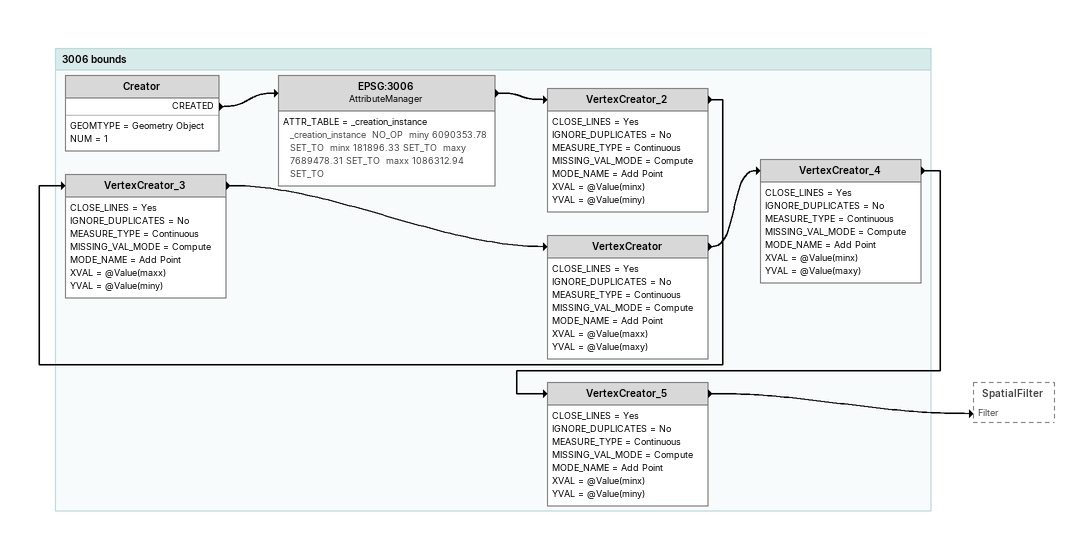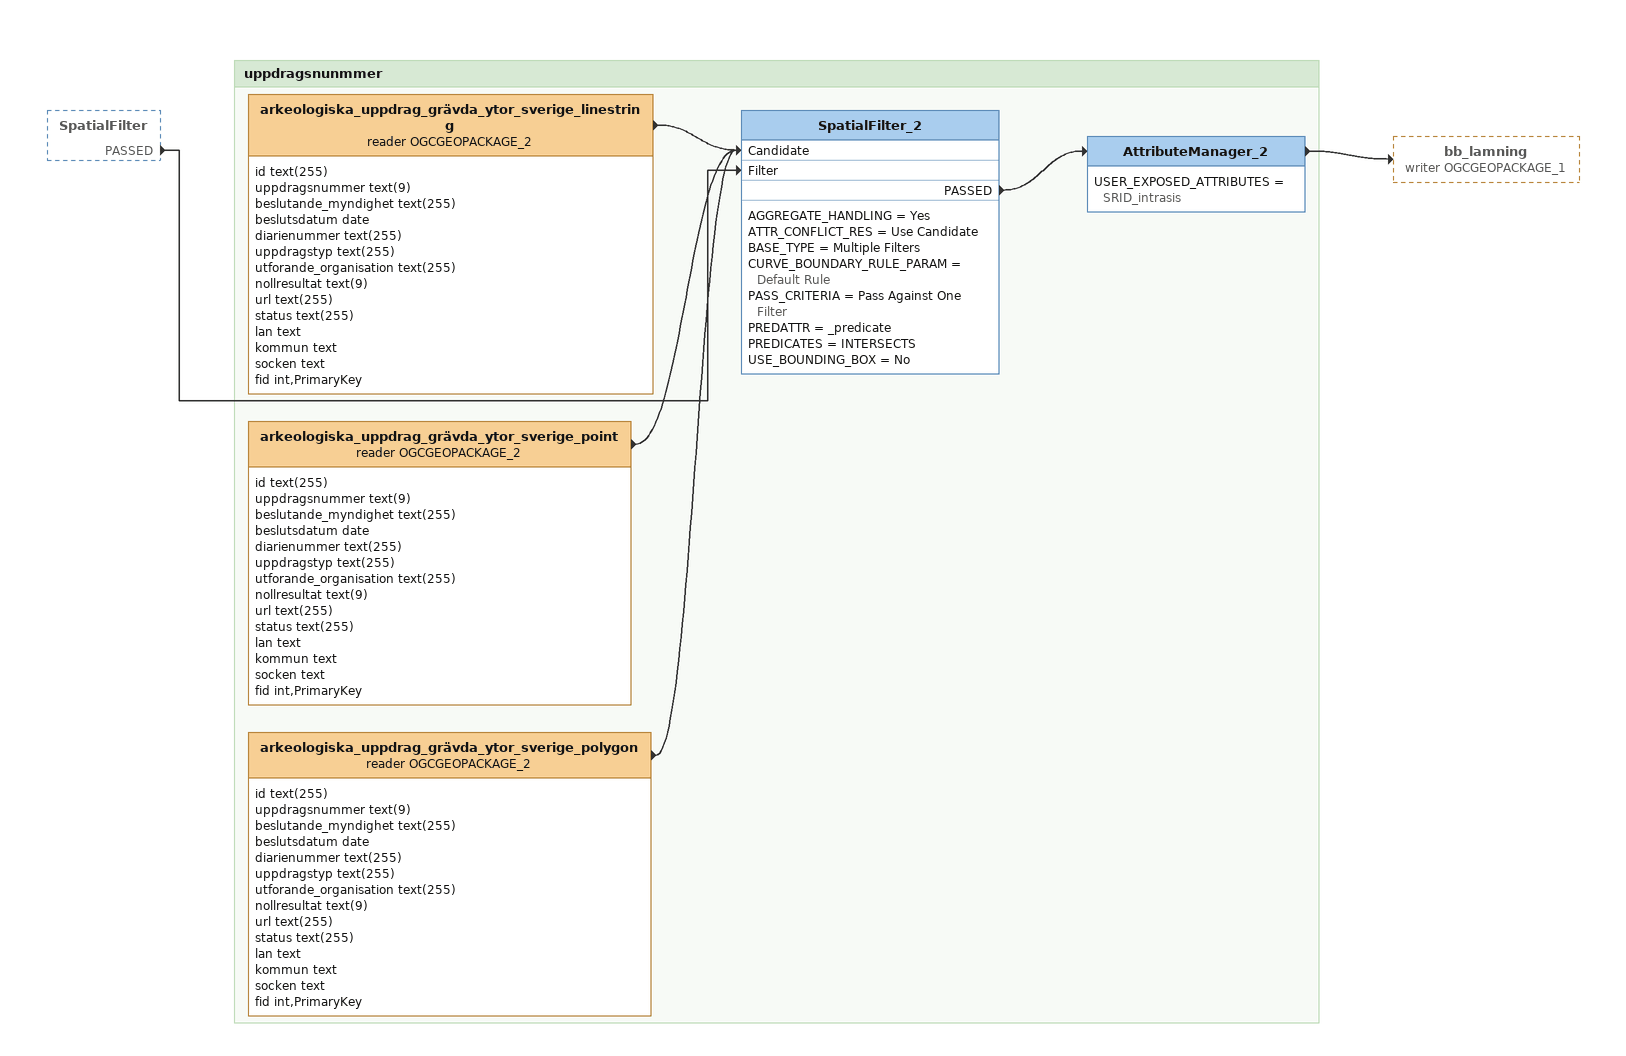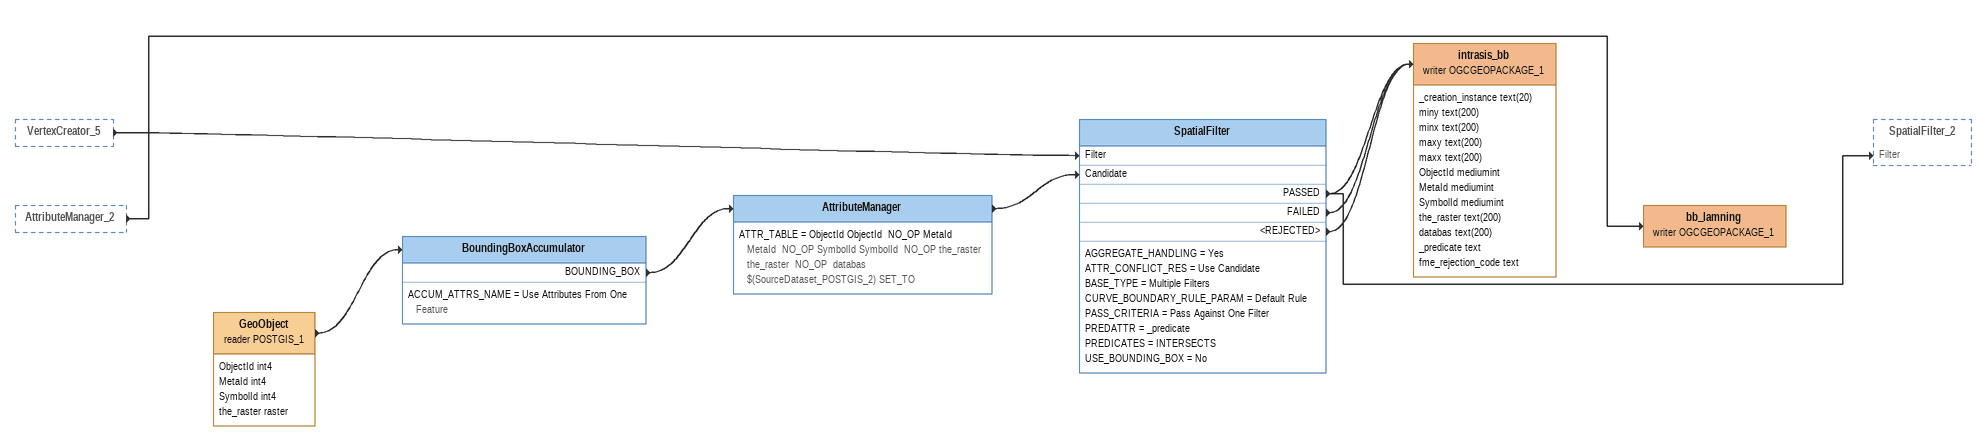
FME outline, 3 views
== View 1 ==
Bookmark: 3006 bounds
Creator
    GEOMTYPE = Geometry Object
    NUM = 1
    CREATED -> EPSG:3006
EPSG:3006: AttributeManager
    ATTR_TABLE = _creation_instance _creation_instance  NO_OP  miny 6090353.78 SET_TO  minx 181896.33 SET_TO  maxy 7689478.31 SET_TO  maxx 1086312.94 SET_TO
    -> VertexCreator_2
VertexCreator_2
    CLOSE_LINES = Yes
    IGNORE_DUPLICATES = No
    MEASURE_TYPE = Continuous
    MISSING_VAL_MODE = Compute
    MODE_NAME = Add Point
    XVAL = @Value(minx)
    YVAL = @Value(miny)
    -> VertexCreator_3
VertexCreator_3
    CLOSE_LINES = Yes
    IGNORE_DUPLICATES = No
    MEASURE_TYPE = Continuous
    MISSING_VAL_MODE = Compute
    MODE_NAME = Add Point
    XVAL = @Value(maxx)
    YVAL = @Value(miny)
    -> VertexCreator
VertexCreator
    CLOSE_LINES = Yes
    IGNORE_DUPLICATES = No
    MEASURE_TYPE = Continuous
    MISSING_VAL_MODE = Compute
    MODE_NAME = Add Point
    XVAL = @Value(maxx)
    YVAL = @Value(maxy)
    -> VertexCreator_4
VertexCreator_4
    CLOSE_LINES = Yes
    IGNORE_DUPLICATES = No
    MEASURE_TYPE = Continuous
    MISSING_VAL_MODE = Compute
    MODE_NAME = Add Point
    XVAL = @Value(minx)
    YVAL = @Value(maxy)
    -> VertexCreator_5
VertexCreator_5
    CLOSE_LINES = Yes
    IGNORE_DUPLICATES = No
    MEASURE_TYPE = Continuous
    MISSING_VAL_MODE = Compute
    MODE_NAME = Add Point
    XVAL = @Value(minx)
    YVAL = @Value(miny)
    -> SpatialFilter [Filter]

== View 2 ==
SpatialFilter [outside]
    PASSED -> SpatialFilter_2 [Filter]

Bookmark: uppdragsnunmmer
arkeologiska_uppdrag_grävda_ytor_sverige_linestring (reader OGCGEOPACKAGE_2)
    attributes: id text(255), uppdragsnummer text(9), beslutande_myndighet text(255), beslutsdatum date, diarienummer text(255), uppdragstyp text(255), utforande_organisation text(255), nollresultat text(9), url text(255), status text(255), lan text, kommun text, socken text, fid int,PrimaryKey
    -> SpatialFilter_2 [Candidate]
arkeologiska_uppdrag_grävda_ytor_sverige_point (reader OGCGEOPACKAGE_2)
    attributes: id text(255), uppdragsnummer text(9), beslutande_myndighet text(255), beslutsdatum date, diarienummer text(255), uppdragstyp text(255), utforande_organisation text(255), nollresultat text(9), url text(255), status text(255), lan text, kommun text, socken text, fid int,PrimaryKey
    -> SpatialFilter_2 [Candidate]
arkeologiska_uppdrag_grävda_ytor_sverige_polygon (reader OGCGEOPACKAGE_2)
    attributes: id text(255), uppdragsnummer text(9), beslutande_myndighet text(255), beslutsdatum date, diarienummer text(255), uppdragstyp text(255), utforande_organisation text(255), nollresultat text(9), url text(255), status text(255), lan text, kommun text, socken text, fid int,PrimaryKey
    -> SpatialFilter_2 [Candidate]
SpatialFilter_2
    AGGREGATE_HANDLING = Yes
    ATTR_CONFLICT_RES = Use Candidate
    BASE_TYPE = Multiple Filters
    CURVE_BOUNDARY_RULE_PARAM = Default Rule
    PASS_CRITERIA = Pass Against One Filter
    PREDATTR = _predicate
    PREDICATES = INTERSECTS
    USE_BOUNDING_BOX = No
    PASSED -> AttributeManager_2
AttributeManager_2
    USER_EXPOSED_ATTRIBUTES = SRID_intrasis
    -> bb_lamning (writer OGCGEOPACKAGE_1)

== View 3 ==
VertexCreator_5 [outside]
    -> SpatialFilter [Filter]
AttributeManager_2 [outside]
    -> bb_lamning (writer OGCGEOPACKAGE_1)
GeoObject (reader POSTGIS_1)
    attributes: ObjectId int4, MetaId int4, SymbolId int4, the_raster raster
    -> BoundingBoxAccumulator
BoundingBoxAccumulator
    ACCUM_ATTRS_NAME = Use Attributes From One Feature
    BOUNDING_BOX -> AttributeManager
AttributeManager
    ATTR_TABLE = ObjectId ObjectId  NO_OP MetaId MetaId  NO_OP SymbolId SymbolId  NO_OP the_raster the_raster  NO_OP  databas $(SourceDataset_POSTGIS_2) SET_TO
    -> SpatialFilter [Candidate]
SpatialFilter
    AGGREGATE_HANDLING = Yes
    ATTR_CONFLICT_RES = Use Candidate
    BASE_TYPE = Multiple Filters
    CURVE_BOUNDARY_RULE_PARAM = Default Rule
    PASS_CRITERIA = Pass Against One Filter
    PREDATTR = _predicate
    PREDICATES = INTERSECTS
    USE_BOUNDING_BOX = No
    PASSED -> intrasis_bb (writer OGCGEOPACKAGE_1)
    PASSED -> SpatialFilter_2 [Filter]
    FAILED -> intrasis_bb (writer OGCGEOPACKAGE_1)
    <REJECTED> -> intrasis_bb (writer OGCGEOPACKAGE_1)
intrasis_bb (writer OGCGEOPACKAGE_1)
    attributes: _creation_instance text(20), miny text(200), minx text(200), maxy text(200), maxx text(200), ObjectId mediumint, MetaId mediumint, SymbolId mediumint, the_raster text(200), databas text(200), _predicate text, fme_rejection_code text
bb_lamning (writer OGCGEOPACKAGE_1)
